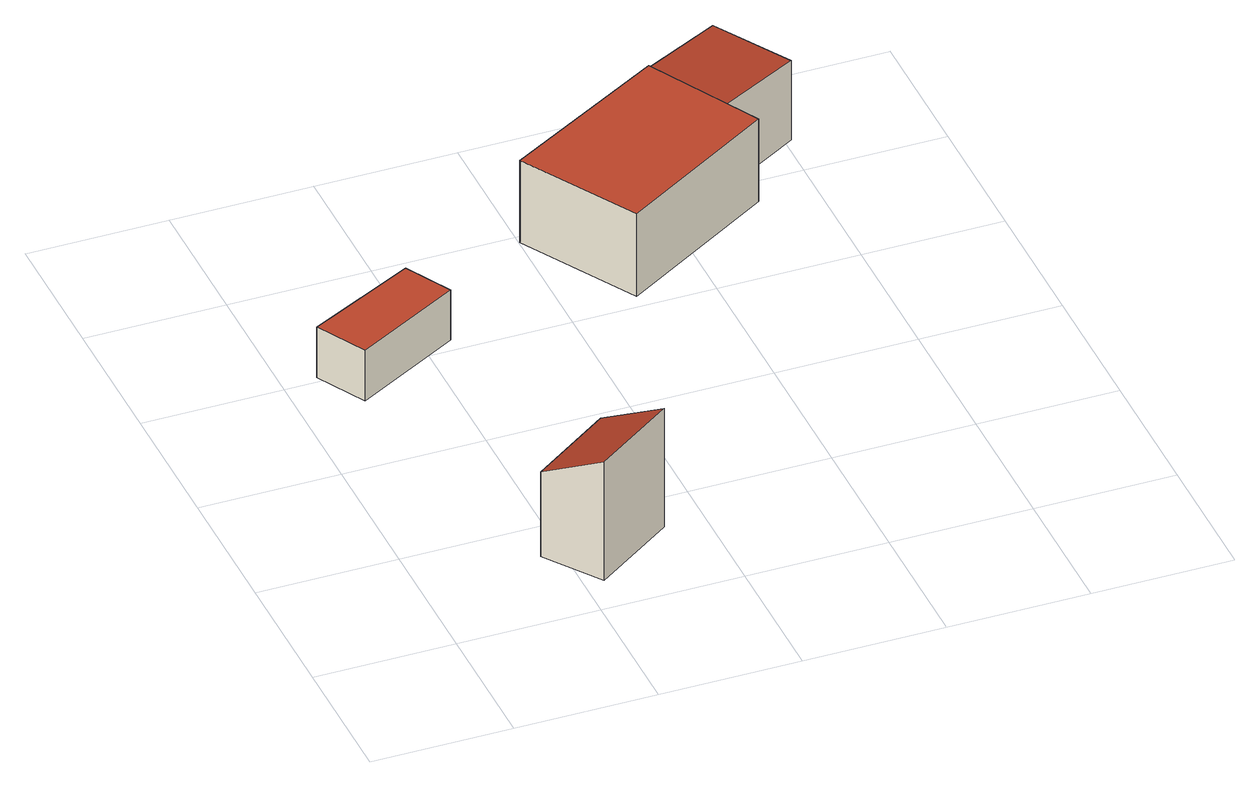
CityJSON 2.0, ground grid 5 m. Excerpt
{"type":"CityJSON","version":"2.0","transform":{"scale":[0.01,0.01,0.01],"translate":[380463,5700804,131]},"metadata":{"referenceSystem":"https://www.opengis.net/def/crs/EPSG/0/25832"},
"CityObjects":{
"building1":{"type":"Building","attributes":{"Gemeindeschluessel":"05911000","Geometrietyp2DReferenz":"3000","function":"51009_1610","roofType":"2100","measuredHeight":4.73},"geometry":[{"type":"Solid","lod":"2","boundaries":[[[[0,1,2,3]],[[4,5,1,0]],[[6,7,5,4]],[[3,2,7,6]],[[4,0,3,6]],[[1,5,7,2]]]],"semantics":{"surfaces":[{"type":"WallSurface"},{"type":"RoofSurface"},{"type":"GroundSurface"}],"values":[[0,0,0,0,1,2]]}}]},
"building2":{"type":"Building","attributes":{"Gemeindeschluessel":"05911000","Geometrietyp2DReferenz":"3000","function":"51009_1610","roofType":"1000","measuredHeight":2},"geometry":[{"type":"Solid","lod":"2","boundaries":[[[[8,9,10,11]],[[12,13,9,8]],[[14,15,13,12]],[[11,10,15,14]],[[12,8,11,14]],[[9,13,15,10]]]],"semantics":{"surfaces":[{"type":"WallSurface"},{"type":"RoofSurface"},{"type":"GroundSurface"}],"values":[[0,0,0,0,1,2]]}}]},
"building3":{"type":"Building","attributes":{"Gemeindeschluessel":"05911000","Geometrietyp2DReferenz":"3000","function":"31001_2463","roofType":"1000","measuredHeight":3.28,"storeysAboveGround":1},"geometry":[{"type":"Solid","lod":"2","boundaries":[[[[16,17,18,19]],[[20,21,17,16]],[[22,23,21,20]],[[24,25,23,22]],[[19,18,25,24]],[[22,20,16,19,24]],[[17,21,23,25,18]]]],"semantics":{"surfaces":[{"type":"WallSurface"},{"type":"RoofSurface"},{"type":"GroundSurface"}],"values":[[0,0,0,0,0,1,2]]}}]},
"building4":{"type":"Building","attributes":{"Gemeindeschluessel":"05911000","Geometrietyp2DReferenz":"3000","function":"31001_2729","roofType":"2100","measuredHeight":3.37,"storeysAboveGround":1},"geometry":[{"type":"Solid","lod":"2","boundaries":[[[[26,27,28,29]],[[30,31,27,26]],[[32,33,31,30]],[[29,28,33,32]],[[30,26,29,32]],[[27,31,33,28]]]],"semantics":{"surfaces":[{"type":"WallSurface"},{"type":"RoofSurface"},{"type":"GroundSurface"}],"values":[[0,0,0,0,1,2]]}}]}
},
"vertices":[
[810,223,661],[810,223,189],[669,424,189],[669,424,525],[521,22,661],[521,22,189],[380,221,525],[380,221,189],
[441,1550,424],[441,1550,224],[55,1355,224],[55,1355,424],[531,1385,424],[531,1385,224],[153,1177,424],[153,1177,224],
[1573,2276,437],[1573,2276,109],[995,1946,109],[995,1946,437],[1728,1993,437],[1728,1993,109],[1793,1872,437],[1793,1872,109],[1235,1533,437],[1235,1533,109],
[1727,1993,429],[1727,1993,92],[2024,2167,92],[2024,2167,408],[1573,2276,428],[1573,2276,92],[1861,2441,408],[1861,2441,92]
]}
